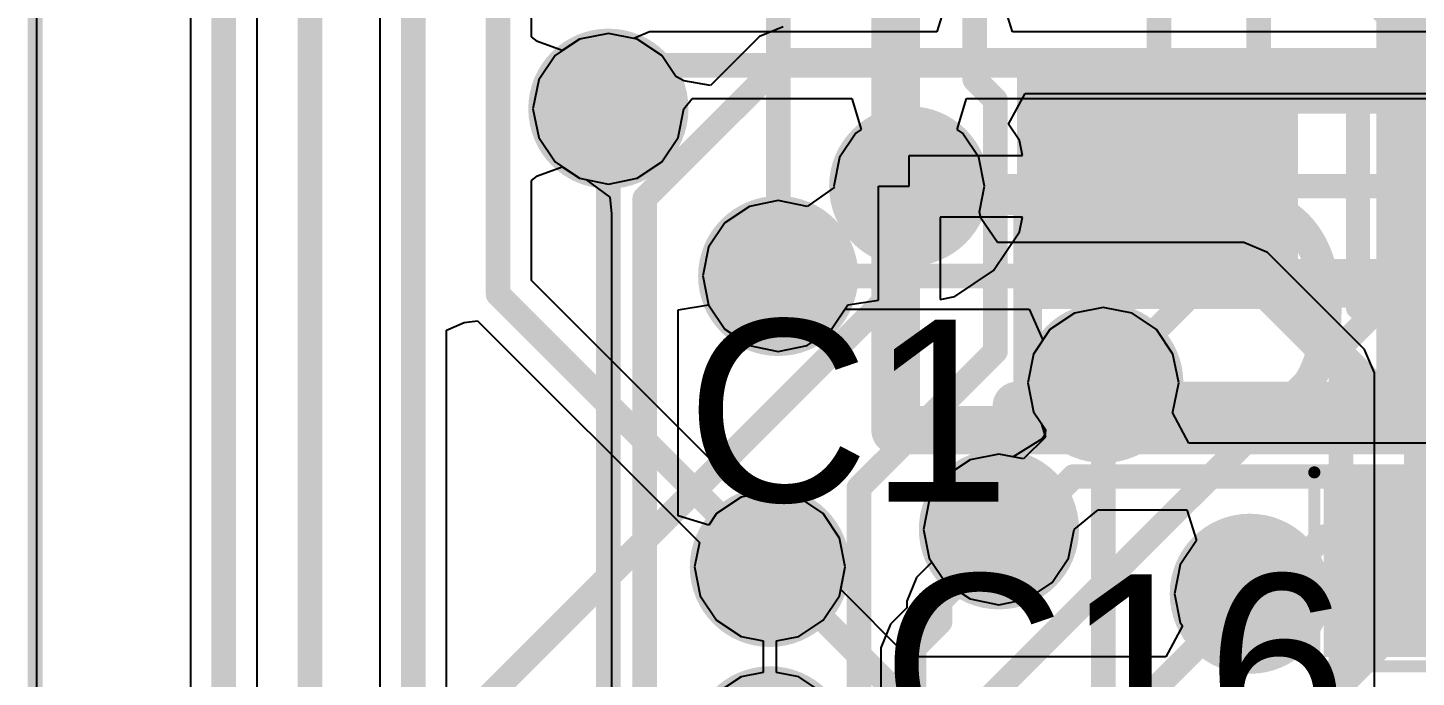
# Model space of a CAD drawing. Header units: millimetres. Extents: x 3.1 to 4.26, y 1.5 to 2.82.
# Drawn here: x 3.3384 to 3.5638, y 2.0207 to 2.1261 of the extents above; entities that cross this region are included whole.
import ezdxf

# ---------------------------------------------------------------- set-up
doc = ezdxf.new("R2010")
doc.units = ezdxf.units.MM
doc.header["$MEASUREMENT"] = 0
for name, color, linetype in [('BottomLayer', 5, 'Continuous'), ('BottomOverlay', 54, 'Continuous'), ('BottomPaste', 16, 'Continuous'), ('BottomSolder', 6, 'Continuous'), ('Mechanical10', 56, 'Continuous'), ('Mechanical13', 56, 'Continuous'), ('Mechanical15', 56, 'Continuous'), ('Mechanical18', 56, 'Continuous'), ('Mechanical2', 216, 'Continuous'), ('Mechanical3', 76, 'Continuous'), ('Mechanical4', 56, 'Continuous'), ('Mechanical5', 56, 'Continuous'), ('Mechanical6', 56, 'Continuous'), ('Mechanical7', 56, 'Continuous'), ('Mechanical8', 56, 'Continuous'), ('Mechanical9', 56, 'Continuous'), ('MidLayer1', 16, 'Continuous'), ('MidLayer2', 76, 'Continuous'), ('TopLayer', 1, 'Continuous'), ('TopOverlay', 2, 'Continuous'), ('TopPaste', 8, 'Continuous'), ('TopSolder', 216, 'Continuous'), ('ViaHoleLayer', 16, 'Continuous')]:
    doc.layers.add(name, color=color, linetype=linetype)
doc.styles.add('Arial', font='arial.ttf', dxfattribs={"height": 0.2})

# ---------------------------------------------------------------- blocks, each defined once
blk = doc.blocks.new('FP_9HT12_MFG_B_10')
at = {"layer": 'BottomLayer'}
for points in [[(-0.031496, 0.01968505), (-0.011811, 0.01968505), (-0.011811, -0.01968505), (-0.031496, -0.01968505)], [(0.011811, 0.01968505), (0.031496, 0.01968505), (0.031496, -0.01968505), (0.011811, -0.01968505)]]:
    blk.add_hatch(color=5, dxfattribs=at).paths.add_polyline_path(points)
at = {"layer": 'BottomPaste'}
for points in [[(-0.031496, 0.01968505), (-0.011811, 0.01968505), (-0.011811, -0.01968505), (-0.031496, -0.01968505)], [(0.011811, 0.01968505), (0.031496, 0.01968505), (0.031496, -0.01968505), (0.011811, -0.01968505)]]:
    blk.add_hatch(color=16, dxfattribs=at).paths.add_polyline_path(points)
at = {"layer": 'BottomSolder'}
for points in [[(-0.031496, 0.01968505), (-0.011811, 0.01968505), (-0.011811, -0.01968505), (-0.031496, -0.01968505)], [(0.011811, 0.01968505), (0.031496, 0.01968505), (0.031496, -0.01968505), (0.011811, -0.01968505)]]:
    blk.add_hatch(color=6, dxfattribs=at).paths.add_polyline_path(points)
at = {"layer": 'BottomOverlay', "const_width": 0.007874}
for points in [[(-0.0314961, 0.0324803), (0.0314961, 0.0324803)], [(-0.0314961, -0.0344488), (0.0314961, -0.0344488)]]:
    blk.add_lwpolyline(points, dxfattribs=at)
at = {"layer": 'BottomOverlay', "const_width": 0.003937}
for points in [[(-0.0334646, 0.0324803, 1), (-0.0295276, 0.0324803, 1)], [(0.0295276, 0.0324803, 1), (0.0334646, 0.0324803, 1)], [(-0.0334646, -0.0344488, 1), (-0.0295276, -0.0344488, 1)], [(0.0295276, -0.0344488, 1), (0.0334646, -0.0344488, 1)]]:
    blk.add_lwpolyline(points, format="xyb", close=True, dxfattribs=at)
at = {"layer": 'Mechanical3', "const_width": 0.007874}
for points in [[(-0.0334646, 0.0216535), (-0.0334646, -0.0216535)], [(-0.0334646, 0.0216535), (0.0334646, 0.0216535)], [(0.0334646, 0.0216535), (0.0334646, -0.0216535)], [(-0.0334646, -0.0216535), (0.0334646, -0.0216535)]]:
    blk.add_lwpolyline(points, dxfattribs=at)
at = {"layer": 'Mechanical3', "const_width": 0.003937}
for points in [[(-0.0354331, 0.0216535, 1), (-0.0314961, 0.0216535, 1)], [(-0.0354331, 0.0216535, 1), (-0.0314961, 0.0216535, 1)], [(0.0314961, 0.0216535, 1), (0.0354331, 0.0216535, 1)], [(0.0314961, 0.0216535, 1), (0.0354331, 0.0216535, 1)], [(-0.0354331, -0.0216535, 1), (-0.0314961, -0.0216535, 1)], [(-0.0354331, -0.0216535, 1), (-0.0314961, -0.0216535, 1)], [(0.0314961, -0.0216535, 1), (0.0354331, -0.0216535, 1)], [(0.0314961, -0.0216535, 1), (0.0354331, -0.0216535, 1)]]:
    blk.add_lwpolyline(points, format="xyb", close=True, dxfattribs=at)
at = {"layer": 'Mechanical5', "const_width": 0.007874}
for points in [[(-0.0374016, 0.0255906), (-0.0374016, -0.0255906)], [(-0.0374016, 0.0255906), (0.0374016, 0.0255906)], [(0.0374016, 0.0255906), (0.0374016, -0.0255906)], [(-0.0374016, -0.0255906), (0.0374016, -0.0255906)]]:
    blk.add_lwpolyline(points, dxfattribs=at)
at = {"layer": 'Mechanical5', "const_width": 0.003937}
for points in [[(-0.0393701, 0.0255906, 1), (-0.0354331, 0.0255906, 1)], [(-0.0393701, 0.0255906, 1), (-0.0354331, 0.0255906, 1)], [(0.0354331, 0.0255906, 1), (0.0393701, 0.0255906, 1)], [(0.0354331, 0.0255906, 1), (0.0393701, 0.0255906, 1)], [(-0.0393701, -0.0255906, 1), (-0.0354331, -0.0255906, 1)], [(-0.0393701, -0.0255906, 1), (-0.0354331, -0.0255906, 1)], [(0.0354331, -0.0255906, 1), (0.0393701, -0.0255906, 1)], [(0.0354331, -0.0255906, 1), (0.0393701, -0.0255906, 1)]]:
    blk.add_lwpolyline(points, format="xyb", close=True, dxfattribs=at)
at = {"layer": 'Mechanical7', "const_width": 0.007874}
for points in [[(-0.0374016, 0.0255906), (-0.0374016, -0.0255906)], [(-0.0374016, 0.0255906), (0.0374016, 0.0255906)], [(0.0374016, 0.0255906), (0.0374016, -0.0255906)], [(-0.0374016, -0.0255906), (0.0374016, -0.0255906)]]:
    blk.add_lwpolyline(points, dxfattribs=at)
at = {"layer": 'Mechanical7', "const_width": 0.003937}
for points in [[(-0.0393701, 0.0255906, 1), (-0.0354331, 0.0255906, 1)], [(-0.0393701, 0.0255906, 1), (-0.0354331, 0.0255906, 1)], [(0.0354331, 0.0255906, 1), (0.0393701, 0.0255906, 1)], [(0.0354331, 0.0255906, 1), (0.0393701, 0.0255906, 1)], [(-0.0393701, -0.0255906, 1), (-0.0354331, -0.0255906, 1)], [(-0.0393701, -0.0255906, 1), (-0.0354331, -0.0255906, 1)], [(0.0354331, -0.0255906, 1), (0.0393701, -0.0255906, 1)], [(0.0354331, -0.0255906, 1), (0.0393701, -0.0255906, 1)]]:
    blk.add_lwpolyline(points, format="xyb", close=True, dxfattribs=at)
at = {"layer": 'Mechanical9', "const_width": 0.003937}
for points in [[(0, 0.019685), (0, -0.019685)], [(-0.019685, 0), (0.019685, 0)]]:
    blk.add_lwpolyline(points, dxfattribs=at)
at = {"layer": 'Mechanical9', "const_width": 0.0019685}
for points in [[(-0.0009842, 0.019685, 1), (0.0009842, 0.019685, 1)], [(-0.0206692, 0, 1), (-0.0187008, 0, 1)], [(0.0187008, 0, 1), (0.0206692, 0, 1)], [(-0.0009842, -0.019685, 1), (0.0009842, -0.019685, 1)]]:
    blk.add_lwpolyline(points, format="xyb", close=True, dxfattribs=at)
at = {"layer": 'Mechanical7', "text_generation_flag": 2}
blk.add_text('Y1', height=0.0393701, rotation=180, dxfattribs=at).set_placement((-5e-07, 5e-07))
blk = doc.blocks.new('CAPC1005X60X30LL05T10_16')
at = {"layer": 'TopLayer'}
for points in [[(-0.0259842, -0.0102362), (-0.0259842, 0.0102362), (-0.003937, 0.0102362), (-0.003937, -0.0102362)], [(0.0039371, -0.0102362), (0.0039371, 0.0102362), (0.0259843, 0.0102362), (0.0259843, -0.0102362)]]:
    blk.add_hatch(color=1, dxfattribs=at).paths.add_polyline_path(points)
at = {"layer": 'TopPaste'}
for points in [[(-0.0259842, -0.0102362), (-0.0259842, 0.0102362), (-0.003937, 0.0102362), (-0.003937, -0.0102362)], [(0.0039371, -0.0102362), (0.0039371, 0.0102362), (0.0259843, 0.0102362), (0.0259843, -0.0102362)]]:
    blk.add_hatch(color=8, dxfattribs=at).paths.add_polyline_path(points)
at = {"layer": 'TopSolder'}
for points in [[(-0.0299842, -0.0142362), (-0.0299842, 0.0142362), (6.3e-05, 0.0142362), (6.3e-05, -0.0142362)], [(-6.29e-05, -0.0142362), (-6.29e-05, 0.0142362), (0.0299843, 0.0142362), (0.0299843, -0.0142362)]]:
    blk.add_hatch(color=216, dxfattribs=at).paths.add_polyline_path(points)
at = {"layer": 'Mechanical13', "const_width": 0.003937}
for points in [[(-0.0206693, -0.0108268), (-0.0206693, 0.0108268)], [(-0.0206693, 0.0108268), (0.0206693, 0.0108268)], [(0.0206693, -0.0108268), (0.0206693, 0.0108268)], [(-0.0206693, -0.0108268), (0.0206693, -0.0108268)]]:
    blk.add_lwpolyline(points, dxfattribs=at)
at = {"layer": 'Mechanical13', "const_width": 0.0019685}
for points in [[(-0.0216535, 0.0108268, 1), (-0.0196851, 0.0108268, 1)], [(-0.0216535, 0.0108268, 1), (-0.0196851, 0.0108268, 1)], [(0.0196851, 0.0108268, 1), (0.0216535, 0.0108268, 1)], [(0.0196851, 0.0108268, 1), (0.0216535, 0.0108268, 1)], [(-0.0216535, -0.0108268, 1), (-0.0196851, -0.0108268, 1)], [(-0.0216535, -0.0108268, 1), (-0.0196851, -0.0108268, 1)], [(0.0196851, -0.0108268, 1), (0.0216535, -0.0108268, 1)], [(0.0196851, -0.0108268, 1), (0.0216535, -0.0108268, 1)]]:
    blk.add_lwpolyline(points, format="xyb", close=True, dxfattribs=at)
at = {"layer": 'Mechanical15'}
for points, const_width in [([(-0.031496, -0.0157481), (-0.031496, 0.015748)], 0.0019685), ([(-0.031496, 0.015748), (0.0314961, 0.015748)], 0.0019685), ([(0.0314961, -0.0157481), (0.0314961, 0.015748)], 0.0019685), ([(0, -0.0108268), (0, 0.0108268)], 0.003937), ([(-0.0108267, 0), (0.0108268, 0)], 0.003937), ([(-0.031496, -0.0157481), (0.0314961, -0.0157481)], 0.0019685)]:
    blk.add_lwpolyline(points, dxfattribs=dict(at, const_width=const_width))
for points, const_width in [([(-0.0319881, 0.015748, 1), (-0.0310039, 0.015748, 1)], 0.0009842), ([(-0.0319881, 0.015748, 1), (-0.0310039, 0.015748, 1)], 0.0009842), ([(0.031004, 0.015748, 1), (0.0319882, 0.015748, 1)], 0.0009842), ([(0.031004, 0.015748, 1), (0.0319882, 0.015748, 1)], 0.0009842), ([(-0.0009842, 0.0108268, 1), (0.0009842, 0.0108268, 1)], 0.0019685), ([(-0.0118109, 0, 1), (-0.0098425, 0, 1)], 0.0019685), ([(0.0098426, 0, 1), (0.011811, 0, 1)], 0.0019685), ([(-0.0009842, -0.0108268, 1), (0.0009842, -0.0108268, 1)], 0.0019685), ([(-0.0319881, -0.0157481, 1), (-0.0310039, -0.0157481, 1)], 0.0009842), ([(-0.0319881, -0.0157481, 1), (-0.0310039, -0.0157481, 1)], 0.0009842), ([(0.031004, -0.0157481, 1), (0.0319882, -0.0157481, 1)], 0.0009842), ([(0.031004, -0.0157481, 1), (0.0319882, -0.0157481, 1)], 0.0009842)]:
    blk.add_lwpolyline(points, format="xyb", close=True, dxfattribs=dict(at, const_width=const_width))
blk = doc.blocks.new('FP_CL10_IPC_A_31')
at = {"layer": 'TopLayer'}
for points in [[(-0.05535685, 0.01992385), (-0.00976075, 0.01992385), (-0.00976075, -0.01992385), (-0.05535685, -0.01992385)], [(0.00976075, 0.01992385), (0.05535685, 0.01992385), (0.05535685, -0.01992385), (0.00976075, -0.01992385)]]:
    blk.add_hatch(color=1, dxfattribs=at).paths.add_polyline_path(points)
at = {"layer": 'TopPaste'}
for points in [[(-0.05535685, 0.01992385), (-0.00976075, 0.01992385), (-0.00976075, -0.01992385), (-0.05535685, -0.01992385)], [(0.00976075, 0.01992385), (0.05535685, 0.01992385), (0.05535685, -0.01992385), (0.00976075, -0.01992385)]]:
    blk.add_hatch(color=8, dxfattribs=at).paths.add_polyline_path(points)
at = {"layer": 'TopSolder'}
for points in [[(-0.05535685, 0.01992385), (-0.00976075, 0.01992385), (-0.00976075, -0.01992385), (-0.05535685, -0.01992385)], [(0.00976075, 0.01992385), (0.05535685, 0.01992385), (0.05535685, -0.01992385), (0.00976075, -0.01992385)]]:
    blk.add_hatch(color=216, dxfattribs=at).paths.add_polyline_path(points)
at = {"layer": 'Mechanical2', "const_width": 0.007874}
for points in [[(0.0314961, 0.015748), (-0.0314961, 0.015748)], [(-0.0314961, 0.015748), (-0.0314961, -0.015748)], [(0.0314961, 0.015748), (0.0314961, -0.015748)], [(0.0314961, -0.015748), (-0.0314961, -0.015748)]]:
    blk.add_lwpolyline(points, dxfattribs=at)
at = {"layer": 'Mechanical2', "const_width": 0.003937}
for points in [[(-0.0334646, 0.015748, 1), (-0.0295276, 0.015748, 1)], [(-0.0334646, 0.015748, 1), (-0.0295276, 0.015748, 1)], [(0.0295276, 0.015748, 1), (0.0334646, 0.015748, 1)], [(0.0295276, 0.015748, 1), (0.0334646, 0.015748, 1)], [(-0.0334646, -0.015748, 1), (-0.0295276, -0.015748, 1)], [(-0.0334646, -0.015748, 1), (-0.0295276, -0.015748, 1)], [(0.0295276, -0.015748, 1), (0.0334646, -0.015748, 1)], [(0.0295276, -0.015748, 1), (0.0334646, -0.015748, 1)]]:
    blk.add_lwpolyline(points, format="xyb", close=True, dxfattribs=at)
at = {"layer": 'Mechanical4', "const_width": 0.007874}
for points in [[(0.075042, 0.0396089), (-0.075042, 0.0396089)], [(-0.075042, 0.0396089), (-0.075042, -0.0396089)], [(0.075042, 0.0396089), (0.075042, -0.0396089)], [(0.075042, -0.0396089), (-0.075042, -0.0396089)]]:
    blk.add_lwpolyline(points, dxfattribs=at)
at = {"layer": 'Mechanical4', "const_width": 0.003937}
for points in [[(-0.0770105, 0.0396089, 1), (-0.0730735, 0.0396089, 1)], [(-0.0770105, 0.0396089, 1), (-0.0730735, 0.0396089, 1)], [(0.0730735, 0.0396089, 1), (0.0770105, 0.0396089, 1)], [(0.0730735, 0.0396089, 1), (0.0770105, 0.0396089, 1)], [(-0.0770105, -0.0396089, 1), (-0.0730735, -0.0396089, 1)], [(-0.0770105, -0.0396089, 1), (-0.0730735, -0.0396089, 1)], [(0.0730735, -0.0396089, 1), (0.0770105, -0.0396089, 1)], [(0.0730735, -0.0396089, 1), (0.0770105, -0.0396089, 1)]]:
    blk.add_lwpolyline(points, format="xyb", close=True, dxfattribs=at)
at = {"layer": 'Mechanical6', "const_width": 0.007874}
for points in [[(0.075042, 0.0396089), (-0.075042, 0.0396089)], [(-0.075042, 0.0396089), (-0.075042, -0.0396089)], [(0.075042, 0.0396089), (0.075042, -0.0396089)], [(0.075042, -0.0396089), (-0.075042, -0.0396089)]]:
    blk.add_lwpolyline(points, dxfattribs=at)
at = {"layer": 'Mechanical6', "const_width": 0.003937}
for points in [[(-0.0770105, 0.0396089, 1), (-0.0730735, 0.0396089, 1)], [(-0.0770105, 0.0396089, 1), (-0.0730735, 0.0396089, 1)], [(0.0730735, 0.0396089, 1), (0.0770105, 0.0396089, 1)], [(0.0730735, 0.0396089, 1), (0.0770105, 0.0396089, 1)], [(-0.0770105, -0.0396089, 1), (-0.0730735, -0.0396089, 1)], [(-0.0770105, -0.0396089, 1), (-0.0730735, -0.0396089, 1)], [(0.0730735, -0.0396089, 1), (0.0770105, -0.0396089, 1)], [(0.0730735, -0.0396089, 1), (0.0770105, -0.0396089, 1)]]:
    blk.add_lwpolyline(points, format="xyb", close=True, dxfattribs=at)
at = {"layer": 'Mechanical8', "const_width": 0.003937}
for points in [[(0, 0.019685), (0, -0.019685)], [(0.019685, 0), (-0.019685, 0)]]:
    blk.add_lwpolyline(points, dxfattribs=at)
at = {"layer": 'Mechanical8', "const_width": 0.0019685}
for points in [[(-0.0009842, 0.019685, 1), (0.0009842, 0.019685, 1)], [(-0.0206692, 0, 1), (-0.0187008, 0, 1)], [(0.0187008, 0, 1), (0.0206692, 0, 1)], [(-0.0009842, -0.019685, 1), (0.0009842, -0.019685, 1)]]:
    blk.add_lwpolyline(points, format="xyb", close=True, dxfattribs=at)
at = {"layer": 'TopOverlay', "const_width": 0.007874}
for points in [[(0.0553569, 0.0356719), (-0.0553569, 0.0356719)], [(0.0553569, -0.0356719), (-0.0553569, -0.0356719)]]:
    blk.add_lwpolyline(points, dxfattribs=at)
at = {"layer": 'TopOverlay', "const_width": 0.003937}
for points in [[(-0.0573254, 0.0356719, 1), (-0.0533884, 0.0356719, 1)], [(0.0533884, 0.0356719, 1), (0.0573254, 0.0356719, 1)], [(-0.0573254, -0.0356719, 1), (-0.0533884, -0.0356719, 1)], [(0.0533884, -0.0356719, 1), (0.0573254, -0.0356719, 1)]]:
    blk.add_lwpolyline(points, format="xyb", close=True, dxfattribs=at)
at = {"layer": 'Mechanical6'}
blk.add_text('C1', height=0.0393701, dxfattribs=at).set_placement((-5e-07, 0.0004092))

msp = doc.modelspace()

# ---------------------------------------------------------------- hatches: boundary and pattern name
at = {"layer": 'BottomLayer'}
h = msp.add_hatch(color=5, dxfattribs=at)
edge = h.paths.add_edge_path()
edge.add_arc((3.4326772, 2.1129921), 0.009, 0, 360)
h = msp.add_hatch(color=5, dxfattribs=at)
edge = h.paths.add_edge_path()
edge.add_arc((3.4814961, 2.1003937), 0.009, 0, 360)
h = msp.add_hatch(color=5, dxfattribs=at)
edge = h.paths.add_edge_path()
edge.add_arc((3.4602362, 2.0858268), 0.009, 0, 360)
h = msp.add_hatch(color=5, dxfattribs=at)
edge = h.paths.add_edge_path()
edge.add_arc((3.5129921, 2.0684699), 0.009, 0, 360)
h = msp.add_hatch(color=5, dxfattribs=at)
edge = h.paths.add_edge_path()
edge.add_arc((3.496058, 2.0446846), 0.009, 0, 360)
h = msp.add_hatch(color=5, dxfattribs=at)
edge = h.paths.add_edge_path()
edge.add_arc((3.4588882, 2.0385827), 0.009, 0, 360)
h = msp.add_hatch(color=5, dxfattribs=at)
edge = h.paths.add_edge_path()
edge.add_arc((3.5367768, 2.034227), 0.009, 0, 360)
at = {"layer": 'BottomSolder'}
h = msp.add_hatch(color=6, dxfattribs=at)
edge = h.paths.add_edge_path()
edge.add_arc((3.4326772, 2.1129921), 0.013, 0, 360)
h = msp.add_hatch(color=6, dxfattribs=at)
edge = h.paths.add_edge_path()
edge.add_arc((3.4814961, 2.1003937), 0.013, 0, 360)
h = msp.add_hatch(color=6, dxfattribs=at)
edge = h.paths.add_edge_path()
edge.add_arc((3.4602362, 2.0858268), 0.013, 0, 360)
h = msp.add_hatch(color=6, dxfattribs=at)
edge = h.paths.add_edge_path()
edge.add_arc((3.5129921, 2.0684699), 0.013, 0, 360)
h = msp.add_hatch(color=6, dxfattribs=at)
edge = h.paths.add_edge_path()
edge.add_arc((3.496058, 2.0446846), 0.013, 0, 360)
h = msp.add_hatch(color=6, dxfattribs=at)
edge = h.paths.add_edge_path()
edge.add_arc((3.4588882, 2.0385827), 0.013, 0, 360)
h = msp.add_hatch(color=6, dxfattribs=at)
edge = h.paths.add_edge_path()
edge.add_arc((3.5367768, 2.034227), 0.013, 0, 360)
h = msp.add_hatch(color=6, dxfattribs=at)
edge = h.paths.add_edge_path()
edge.add_arc((3.4588882, 2.0094488), 0.013, 0, 360)
at = {"layer": 'MidLayer1'}
h = msp.add_hatch(color=16, dxfattribs=at)
edge = h.paths.add_edge_path()
edge.add_arc((3.4326772, 2.1129921), 0.009, 0, 360)
h = msp.add_hatch(color=16, dxfattribs=at)
edge = h.paths.add_edge_path()
edge.add_arc((3.4814961, 2.1003937), 0.009, 0, 360)
h = msp.add_hatch(color=16, dxfattribs=at)
edge = h.paths.add_edge_path()
edge.add_arc((3.4602362, 2.0858268), 0.009, 0, 360)
h = msp.add_hatch(color=16, dxfattribs=at)
edge = h.paths.add_edge_path()
edge.add_arc((3.5129921, 2.0684699), 0.009, 0, 360)
h = msp.add_hatch(color=16, dxfattribs=at)
edge = h.paths.add_edge_path()
edge.add_arc((3.496058, 2.0446846), 0.009, 0, 360)
h = msp.add_hatch(color=16, dxfattribs=at)
edge = h.paths.add_edge_path()
edge.add_arc((3.4588882, 2.0385827), 0.009, 0, 360)
h = msp.add_hatch(color=16, dxfattribs=at)
edge = h.paths.add_edge_path()
edge.add_arc((3.5367768, 2.034227), 0.009, 0, 360)
at = {"layer": 'MidLayer2'}
h = msp.add_hatch(color=76, dxfattribs=at)
edge = h.paths.add_edge_path()
edge.add_arc((3.4326772, 2.1129921), 0.009, 0, 360)
h = msp.add_hatch(color=76, dxfattribs=at)
edge = h.paths.add_edge_path()
edge.add_arc((3.4814961, 2.1003937), 0.009, 0, 360)
h = msp.add_hatch(color=76, dxfattribs=at)
edge = h.paths.add_edge_path()
edge.add_arc((3.4602362, 2.0858268), 0.009, 0, 360)
h = msp.add_hatch(color=76, dxfattribs=at)
edge = h.paths.add_edge_path()
edge.add_arc((3.5129921, 2.0684699), 0.009, 0, 360)
h = msp.add_hatch(color=76, dxfattribs=at)
edge = h.paths.add_edge_path()
edge.add_arc((3.496058, 2.0446846), 0.009, 0, 360)
h = msp.add_hatch(color=76, dxfattribs=at)
edge = h.paths.add_edge_path()
edge.add_arc((3.4588882, 2.0385827), 0.009, 0, 360)
h = msp.add_hatch(color=76, dxfattribs=at)
edge = h.paths.add_edge_path()
edge.add_arc((3.5367768, 2.034227), 0.009, 0, 360)
at = {"layer": 'TopLayer'}
h = msp.add_hatch(color=1, dxfattribs=at)
edge = h.paths.add_edge_path()
edge.add_arc((3.4326772, 2.1129921), 0.009, 0, 360)
h = msp.add_hatch(color=1, dxfattribs=at)
edge = h.paths.add_edge_path()
edge.add_arc((3.4814961, 2.1003937), 0.009, 0, 360)
h = msp.add_hatch(color=1, dxfattribs=at)
edge = h.paths.add_edge_path()
edge.add_arc((3.4602362, 2.0858268), 0.009, 0, 360)
h = msp.add_hatch(color=1, dxfattribs=at)
edge = h.paths.add_edge_path()
edge.add_arc((3.5129921, 2.0684699), 0.009, 0, 360)
h = msp.add_hatch(color=1, dxfattribs=at)
edge = h.paths.add_edge_path()
edge.add_arc((3.496058, 2.0446846), 0.009, 0, 360)
h = msp.add_hatch(color=1, dxfattribs=at)
edge = h.paths.add_edge_path()
edge.add_arc((3.4588882, 2.0385827), 0.009, 0, 360)
h = msp.add_hatch(color=1, dxfattribs=at)
edge = h.paths.add_edge_path()
edge.add_arc((3.5367768, 2.034227), 0.009, 0, 360)
at = {"layer": 'TopSolder'}
h = msp.add_hatch(color=216, dxfattribs=at)
edge = h.paths.add_edge_path()
edge.add_arc((3.4326772, 2.1129921), 0.013, 0, 360)
h = msp.add_hatch(color=216, dxfattribs=at)
edge = h.paths.add_edge_path()
edge.add_arc((3.4814961, 2.1003937), 0.013, 0, 360)
h = msp.add_hatch(color=216, dxfattribs=at)
edge = h.paths.add_edge_path()
edge.add_arc((3.4602362, 2.0858268), 0.013, 0, 360)
h = msp.add_hatch(color=216, dxfattribs=at)
edge = h.paths.add_edge_path()
edge.add_arc((3.5129921, 2.0684699), 0.013, 0, 360)
h = msp.add_hatch(color=216, dxfattribs=at)
edge = h.paths.add_edge_path()
edge.add_arc((3.496058, 2.0446846), 0.013, 0, 360)
h = msp.add_hatch(color=216, dxfattribs=at)
edge = h.paths.add_edge_path()
edge.add_arc((3.4588882, 2.0385827), 0.013, 0, 360)
h = msp.add_hatch(color=216, dxfattribs=at)
edge = h.paths.add_edge_path()
edge.add_arc((3.5367768, 2.034227), 0.013, 0, 360)
h = msp.add_hatch(color=216, dxfattribs=at)
edge = h.paths.add_edge_path()
edge.add_arc((3.4588882, 2.0094488), 0.013, 0, 360)
at = {"layer": 'ViaHoleLayer'}
h = msp.add_hatch(color=16, dxfattribs=at)
edge = h.paths.add_edge_path()
edge.add_arc((3.4326772, 2.1129921), 0.004, 0, 360)
h = msp.add_hatch(color=16, dxfattribs=at)
edge = h.paths.add_edge_path()
edge.add_arc((3.4814961, 2.1003937), 0.004, 0, 360)
h = msp.add_hatch(color=16, dxfattribs=at)
edge = h.paths.add_edge_path()
edge.add_arc((3.4602362, 2.0858268), 0.004, 0, 360)
h = msp.add_hatch(color=16, dxfattribs=at)
edge = h.paths.add_edge_path()
edge.add_arc((3.5129921, 2.0684699), 0.004, 0, 360)
h = msp.add_hatch(color=16, dxfattribs=at)
edge = h.paths.add_edge_path()
edge.add_arc((3.496058, 2.0446846), 0.004, 0, 360)
h = msp.add_hatch(color=16, dxfattribs=at)
edge = h.paths.add_edge_path()
edge.add_arc((3.4588882, 2.0385827), 0.004, 0, 360)
h = msp.add_hatch(color=16, dxfattribs=at)
edge = h.paths.add_edge_path()
edge.add_arc((3.5367768, 2.034227), 0.004, 0, 360)

# ---------------------------------------------------------------- linework, layer by layer
at = {"layer": 'BottomLayer', "const_width": 0.004}
for points in [[(3.492126, 2.1177575), (3.492126, 2.1413386)], [(3.538189, 2.0936668), (3.538189, 2.1367874)], [(3.492126, 2.1177575), (3.4954961, 2.1143874)], [(3.4954961, 2.0735906), (3.4954961, 2.1143874)], [(3.4326772, 1.9700787), (3.4326772, 2.1129921)], [(3.4826772, 2.0055119), (3.578906, 2.1017407)], [(3.5129921, 2.0684699), (3.538189, 2.0936668)], [(3.4733543, 2.0514488), (3.4954961, 2.0735906)], [(3.4733543, 1.7673228), (3.4733543, 2.0514488)]]:
    msp.add_lwpolyline(points, dxfattribs=at)
at = {"layer": 'BottomLayer', "const_width": 0.002}
for points in [[(3.491126, 2.1177575, 1), (3.493126, 2.1177575, 1)], [(3.491126, 2.1177575, 1), (3.493126, 2.1177575, 1)], [(3.4944961, 2.1143874, 1), (3.4964961, 2.1143874, 1)], [(3.4944961, 2.1143874, 1), (3.4964961, 2.1143874, 1)], [(3.4316772, 2.1129921, 1), (3.4336772, 2.1129921, 1)], [(3.537189, 2.0936668, 1), (3.539189, 2.0936668, 1)], [(3.537189, 2.0936668, 1), (3.539189, 2.0936668, 1)], [(3.4944961, 2.0735906, 1), (3.4964961, 2.0735906, 1)], [(3.4944961, 2.0735906, 1), (3.4964961, 2.0735906, 1)], [(3.5119921, 2.0684699, 1), (3.5139921, 2.0684699, 1)], [(3.4723543, 2.0514488, 1), (3.4743543, 2.0514488, 1)], [(3.4723543, 2.0514488, 1), (3.4743543, 2.0514488, 1)]]:
    msp.add_lwpolyline(points, format="xyb", close=True, dxfattribs=at)
at = {"layer": 'Mechanical10', "const_width": 0.00197}
msp.add_lwpolyline([(3.3399068, 1.8110892), (3.3399068, 2.4567592)], dxfattribs=at)
at = {"layer": 'Mechanical18', "const_width": 0.002}
msp.add_lwpolyline([(3.33945, 1.81106), (3.33945, 2.45673)], dxfattribs=at)
at = {"layer": 'MidLayer1'}
for p, q in [((3.3399067, 1.8110891), (3.3399067, 2.4567591)), ((3.4326772, 2.1252272), (3.427995, 2.1242959)), ((3.4373594, 2.1242959), (3.4326772, 2.1252272)), ((3.4610236, 2.1262781), (3.4571967, 2.124693)), ((3.427995, 2.1242959), (3.4240257, 2.1216436)), ((3.4413287, 2.1216436), (3.4373594, 2.1242959)), ((3.4571966, 2.1246928), (3.4492613, 2.1167576)), ((3.4571967, 2.124693), (3.4571966, 2.1246928)), ((3.4240257, 2.1216436), (3.4213734, 2.1176743)), ((3.4436309, 2.1181983), (3.4413287, 2.1216436)), ((3.4449216, 2.117511), (3.4436309, 2.1181983)), ((3.4213734, 2.1176743), (3.4204421, 2.1129921)), ((3.4492613, 2.1167576), (3.4449216, 2.117511)), ((3.4976251, 2.1104541), (3.5002976, 2.1154541)), ((3.5002976, 2.1154541), (3.6492245, 2.1154541)), ((3.4204421, 2.1129921), (3.4213734, 2.1083099)), ((3.4993937, 2.1078071), (3.4976251, 2.1104541)), ((3.4213734, 2.1083099), (3.4240257, 2.1043406)), ((3.4998737, 2.1053937), (3.4993937, 2.1078071)), ((3.4814961, 2.1003937), (3.4814961, 2.1053937)), ((3.4814961, 2.1053937), (3.4998737, 2.1053937)), ((3.4240257, 2.1043406), (3.427995, 2.1016883)), ((3.427995, 2.1016883), (3.4290253, 2.1014834)), ((3.4290253, 2.1014834), (3.4328957, 2.0986279)), ((3.4764961, 2.081909), (3.4764961, 2.1003937)), ((3.4764961, 2.1003937), (3.4814961, 2.1003937)), ((3.4328957, 2.0986279), (3.4331707, 2.0959489)), ((3.4331707, 2.0959489), (3.4331707, 1.9406075)), ((3.4998737, 2.0953937), (3.4864961, 2.0953937)), ((3.4864961, 2.0953937), (3.4864961, 2.0820161)), ((3.4993937, 2.0929803), (3.4998737, 2.0953937)), ((3.4951943, 2.0866955), (3.4993937, 2.0929803)), ((3.4889095, 2.0824961), (3.4951943, 2.0866955)), ((3.4864961, 2.0820161), (3.4889095, 2.0824961)), ((3.4439947, 2.0803389), (3.4489324, 2.0811445)), ((3.4439947, 2.0468923), (3.4439947, 2.0803389)), ((3.4489324, 2.0811445), (3.4515847, 2.0771753)), ((3.4688877, 2.0771753), (3.47154, 2.0811445)), ((3.47154, 2.0811445), (3.4764961, 2.081909)), ((3.5129921, 2.080705), (3.5083099, 2.0797737)), ((3.5176743, 2.0797737), (3.5129921, 2.080705)), ((3.5083099, 2.0797737), (3.5043406, 2.0771214)), ((3.5216436, 2.0771214), (3.5176743, 2.0797737)), ((3.4515847, 2.0771753), (3.455554, 2.074523)), ((3.4649184, 2.074523), (3.4688877, 2.0771753)), ((3.5043406, 2.0771214), (3.5016883, 2.0731521)), ((3.5242959, 2.0731521), (3.5216436, 2.0771214)), ((3.455554, 2.074523), (3.4602362, 2.0735917)), ((3.4602362, 2.0735917), (3.4649184, 2.074523)), ((3.5016883, 2.0731521), (3.500757, 2.0684699)), ((3.5252272, 2.0684699), (3.5242959, 2.0731521)), ((3.500757, 2.0684699), (3.5016883, 2.0637877)), ((3.5242959, 2.0637877), (3.5252272, 2.0684699)), ((3.5016883, 2.0637877), (3.5029359, 2.0619207)), ((3.5029359, 2.0619207), (3.5036072, 2.0596284)), ((3.5242235, 2.0636793), (3.5242959, 2.0637877)), ((3.526896, 2.0586793), (3.5242235, 2.0636793)), ((3.5036072, 2.0596284), (3.5000215, 2.0561314)), ((3.6161, 2.0586793), (3.526896, 2.0586793)), ((3.4913758, 2.0559884), (3.4874065, 2.0533361)), ((3.496058, 2.0569197), (3.4913758, 2.0559884)), ((3.5000215, 2.0561314), (3.496058, 2.0569197)), ((3.4874065, 2.0533361), (3.4847542, 2.0493668)), ((3.4588882, 2.0508178), (3.454206, 2.0498865)), ((3.4635704, 2.0498865), (3.4588882, 2.0508178)), ((3.454206, 2.0498865), (3.4502367, 2.0472342)), ((3.4675397, 2.0472342), (3.4635704, 2.0498865)), ((3.4847542, 2.0493668), (3.4838229, 2.0446846)), ((3.4489947, 2.0453755), (3.4439947, 2.0468923)), ((3.4502367, 2.0472342), (3.4489947, 2.0453755)), ((3.470192, 2.0432649), (3.4675397, 2.0472342)), ((3.5082931, 2.0446845), (3.5121395, 2.0478553)), ((3.5121395, 2.0478553), (3.5265737, 2.0478553)), ((3.5265737, 2.0478553), (3.5281253, 2.0428784)), ((3.4838229, 2.0446846), (3.4847542, 2.0400024)), ((3.5073618, 2.0400024), (3.5082931, 2.0446845)), ((3.4711233, 2.0385827), (3.470192, 2.0432649)), ((3.5281253, 2.0428784), (3.525473, 2.0389092)), ((3.4847542, 2.0400024), (3.4874065, 2.0360331)), ((3.5047095, 2.0360331), (3.5073618, 2.0400024)), ((3.4703909, 2.0349006), (3.4711233, 2.0385827)), ((3.525473, 2.0389092), (3.5245417, 2.034227)), ((3.4812936, 2.0239979), (3.4703909, 2.0349006)), ((3.4874065, 2.0360331), (3.4913758, 2.0333808)), ((3.5007402, 2.0333808), (3.5047095, 2.0360331)), ((3.4913758, 2.0333808), (3.496058, 2.0324495)), ((3.496058, 2.0324495), (3.5007402, 2.0333808)), ((3.5245417, 2.034227), (3.525473, 2.0295448)), ((3.5258384, 2.0289979), (3.5231659, 2.0239979)), ((3.525473, 2.0295448), (3.5258384, 2.0289979)), ((3.5231659, 2.0239979), (3.4812936, 2.0239979))]:
    msp.add_line(p, q, dxfattribs=at)
at = {"layer": 'MidLayer1', "const_width": 0.004}
for points in [[(3.4385827, 2.0984252), (3.4610236, 2.1208661)], [(3.4610236, 2.1208661), (3.6503937, 2.1208661)], [(3.4385827, 1.9362205), (3.4385827, 2.0984252)], [(3.4995937, 2.0446846), (3.5081764, 2.0532673)], [(3.5081764, 2.0532673), (3.6183418, 2.0532673)], [(3.496058, 2.0446846), (3.4995937, 2.0446846)], [(3.5394833, 2.034227), (3.5487366, 2.0434803)], [(3.5487366, 2.0434803), (3.6550115, 2.0434803)], [(3.4588882, 2.0385827), (3.4590551, 2.0385827)], [(3.4590551, 2.0385827), (3.4790519, 2.0185859)], [(3.5508694, 2.0185859), (3.5687638, 2.0364803)], [(3.5367768, 2.034227), (3.5394833, 2.034227)]]:
    msp.add_lwpolyline(points, dxfattribs=at)
at = {"layer": 'MidLayer1', "const_width": 0.002}
for points in [[(3.4600236, 2.1208661, 1), (3.4620236, 2.1208661, 1)], [(3.4600236, 2.1208661, 1), (3.4620236, 2.1208661, 1)], [(3.4375827, 2.0984252, 1), (3.4395827, 2.0984252, 1)], [(3.4375827, 2.0984252, 1), (3.4395827, 2.0984252, 1)], [(3.5071764, 2.0532673, 1), (3.5091764, 2.0532673, 1)], [(3.5071764, 2.0532673, 1), (3.5091764, 2.0532673, 1)], [(3.495058, 2.0446846, 1), (3.497058, 2.0446846, 1)], [(3.4985937, 2.0446846, 1), (3.5005937, 2.0446846, 1)], [(3.4985937, 2.0446846, 1), (3.5005937, 2.0446846, 1)], [(3.5477366, 2.0434803, 1), (3.5497366, 2.0434803, 1)], [(3.5477366, 2.0434803, 1), (3.5497366, 2.0434803, 1)], [(3.4578882, 2.0385827, 1), (3.4598882, 2.0385827, 1)], [(3.4580551, 2.0385827, 1), (3.4600551, 2.0385827, 1)], [(3.4580551, 2.0385827, 1), (3.4600551, 2.0385827, 1)], [(3.5357768, 2.034227, 1), (3.5377768, 2.034227, 1)], [(3.5384833, 2.034227, 1), (3.5404833, 2.034227, 1)], [(3.5384833, 2.034227, 1), (3.5404833, 2.034227, 1)]]:
    msp.add_lwpolyline(points, format="xyb", close=True, dxfattribs=at)
at = {"layer": 'MidLayer2'}
for p, q in [((3.3399067, 1.8110891), (3.3399067, 2.4567591)), ((3.36484, 2.1646329), (3.36484, 1.9069128)), ((3.375664, 1.9601101), (3.375664, 2.1646329)), ((3.4201994, 2.1246427), (3.4201994, 2.1373488)), ((3.3955959, 2.1295122), (3.3955959, 1.9614939)), ((3.4868143, 2.1280521), (3.4859886, 2.1254514)), ((3.4982634, 2.1254514), (3.4974377, 2.1280521)), ((3.4326772, 2.1252272), (3.427995, 2.1242959)), ((3.4368066, 2.1244059), (3.4326772, 2.1252272)), ((3.4393308, 2.1254514), (3.4368066, 2.1244059)), ((3.4859886, 2.1254514), (3.4393308, 2.1254514)), ((3.6749371, 2.1254514), (3.4982634, 2.1254514)), ((3.4211707, 2.1238815), (3.4201994, 2.1246427)), ((3.4251994, 2.1224279), (3.4211707, 2.1238815)), ((3.427995, 2.1242959), (3.4251994, 2.1224279)), ((3.4449123, 2.112992), (3.4462544, 2.1146274)), ((3.4462544, 2.1146274), (3.472199, 2.1146274)), ((3.472199, 2.1146274), (3.4737158, 2.1096274)), ((3.4892764, 2.1096274), (3.4907932, 2.1146274)), ((3.4907932, 2.1146274), (3.6733432, 2.1146274)), ((3.443981, 2.1083099), (3.4449123, 2.112992)), ((3.4737158, 2.1096274), (3.4728446, 2.1090452)), ((3.4901476, 2.1090452), (3.4892764, 2.1096274)), ((3.4413287, 2.1043406), (3.443981, 2.1083099)), ((3.4728446, 2.1090452), (3.4701923, 2.1050759)), ((3.4927999, 2.1050759), (3.4901476, 2.1090452)), ((3.4701923, 2.1050759), (3.469261, 2.1003937)), ((3.4937312, 2.1003937), (3.4927999, 2.1050759)), ((3.4211707, 2.1021027), (3.4251994, 2.1035563)), ((3.4251994, 2.1035563), (3.427995, 2.1016883)), ((3.4373594, 2.1016883), (3.4413287, 2.1043406)), ((3.4201994, 2.1013415), (3.4211707, 2.1021027)), ((3.4201994, 2.0850922), (3.4201994, 2.1013415)), ((3.427995, 2.1016883), (3.4326772, 2.100757)), ((3.4326772, 2.100757), (3.4373594, 2.1016883)), ((3.4692957, 2.1002192), (3.4649183, 2.0971306)), ((3.469261, 2.1003937), (3.4692957, 2.1002192)), ((3.4929048, 2.0962389), (3.4937312, 2.1003937)), ((3.4602362, 2.0980619), (3.455554, 2.0971306)), ((3.4649183, 2.0971306), (3.4602362, 2.0980619)), ((3.455554, 2.0971306), (3.4515847, 2.0944783)), ((3.4931236, 2.095233), (3.4929048, 2.0962389)), ((3.4515847, 2.0944783), (3.4489324, 2.090509)), ((3.4958248, 2.0912388), (3.4931236, 2.095233)), ((3.5358266, 2.0912388), (3.4958248, 2.0912388)), ((3.5358268, 2.0912389), (3.5358266, 2.0912388)), ((3.5396537, 2.0896537), (3.5358268, 2.0912389)), ((3.4489324, 2.090509), (3.4480011, 2.0858268)), ((3.5554015, 2.0739058), (3.5396537, 2.0896537)), ((3.4552061, 2.0500854), (3.4201994, 2.0850922)), ((3.4480011, 2.0858268), (3.4489324, 2.0811446)), ((3.4489324, 2.0811446), (3.4515847, 2.0771753)), ((3.4688877, 2.0771753), (3.4710523, 2.0804148)), ((3.4710523, 2.0804148), (3.5009547, 2.0804148)), ((3.5009547, 2.0804148), (3.5032002, 2.0754148)), ((3.4064199, 2.0770312), (3.4092797, 2.078286)), ((3.4092797, 2.078286), (3.4114199, 2.0785641)), ((3.4114199, 2.0785641), (3.4474409, 2.0425432)), ((3.4064199, 1.9866907), (3.4064199, 2.0770312)), ((3.4515847, 2.0771753), (3.455554, 2.074523)), ((3.4649184, 2.074523), (3.4688877, 2.0771753)), ((3.5032002, 2.0754148), (3.5016883, 2.0731521)), ((3.455554, 2.074523), (3.4602362, 2.0735917)), ((3.4602362, 2.0735917), (3.4649184, 2.074523)), ((3.5016883, 2.0731521), (3.500757, 2.0684699)), ((3.5554017, 2.0739057), (3.5554015, 2.0739058)), ((3.5569868, 2.0700788), (3.5554017, 2.0739057)), ((3.5569868, 2.0134481), (3.5569868, 2.0700788)), ((3.500757, 2.0684699), (3.5016883, 2.0637877)), ((3.5016883, 2.0637877), (3.5036023, 2.0609234)), ((3.5035415, 2.0601301), (3.5030529, 2.0594078)), ((3.5036023, 2.0609234), (3.5035415, 2.0601301)), ((3.5030529, 2.0594078), (3.4983743, 2.056459)), ((3.4913758, 2.0559884), (3.4874065, 2.0533361)), ((3.496058, 2.0569197), (3.4913758, 2.0559884)), ((3.4983743, 2.056459), (3.496058, 2.0569197)), ((3.4874065, 2.0533361), (3.4847542, 2.0493668)), ((3.4588882, 2.0508178), (3.4552061, 2.0500854)), ((3.4635704, 2.0498865), (3.4588882, 2.0508178)), ((3.4675397, 2.0472342), (3.4635704, 2.0498865)), ((3.4847542, 2.0493668), (3.4838229, 2.0446846)), ((3.470192, 2.0432649), (3.4675397, 2.0472342)), ((3.4838229, 2.0446846), (3.4847542, 2.0400024)), ((3.4474409, 2.0425432), (3.4466531, 2.0385827)), ((3.4711233, 2.0385827), (3.470192, 2.0432649)), ((3.485193, 2.0393457), (3.4826884, 2.0368411)), ((3.4847542, 2.0400024), (3.485193, 2.0393457)), ((3.4466531, 2.0385827), (3.4475844, 2.0339005)), ((3.470192, 2.0339005), (3.4711233, 2.0385827)), ((3.4826884, 2.0368411), (3.4811032, 2.0330142)), ((3.4475844, 2.0339005), (3.4502367, 2.0299312)), ((3.4675397, 2.0299312), (3.470192, 2.0339005)), ((3.4811032, 2.0330142), (3.4811033, 2.033014)), ((3.4811033, 2.033014), (3.4811033, 2.0319152)), ((3.4811033, 2.0319152), (3.4784566, 2.0292686)), ((3.4502367, 2.0299312), (3.454206, 2.0272789)), ((3.4635704, 2.0272789), (3.4675397, 2.0299312)), ((3.4784566, 2.0292686), (3.4768714, 2.0254417)), ((3.454206, 2.0272789), (3.4577965, 2.0265647)), ((3.4577965, 2.0265647), (3.4577965, 2.0214668)), ((3.4599799, 2.0265647), (3.4635704, 2.0272789)), ((3.4599799, 2.0214668), (3.4599799, 2.0265647)), ((3.4768714, 2.0254417), (3.4768715, 2.0254415)), ((3.4768715, 2.0254415), (3.4768715, 1.8826773)), ((3.4577965, 2.0214668), (3.454206, 2.0207526)), ((3.4635704, 2.0207526), (3.4599799, 2.0214668)), ((3.454206, 2.0207526), (3.4502367, 2.0181003)), ((3.4675397, 2.0181003), (3.4635704, 2.0207526))]:
    msp.add_line(p, q, dxfattribs=at)
at = {"layer": 'MidLayer2', "const_width": 0.004}
for points in [[(3.370252, 1.9069126), (3.370252, 2.175449)], [(3.4147874, 2.0828504), (3.4147874, 2.1395906)], [(3.4010079, 1.9098235), (3.4010079, 2.1318758)], [(3.4326772, 2.1133858), (3.4393308, 2.1200394)], [(3.4393308, 2.1200394), (3.6951896, 2.1200394)], [(3.4326772, 2.1129921), (3.4326772, 2.1133858)], [(3.4602362, 2.0858268), (3.5358268, 2.0858268)], [(3.5358268, 2.0858268), (3.5515748, 2.0700788)], [(3.4147874, 2.0828504), (3.4588882, 2.0387496)], [(3.5515748, 2.0134479), (3.5515748, 2.0700788)], [(3.5129921, 1.8865575), (3.5129921, 2.0684699)], [(3.496058, 2.0425569), (3.496058, 2.0446846)], [(3.4865153, 2.0330142), (3.496058, 2.0425569)], [(3.4588882, 2.0385827), (3.4588882, 2.0387496)], [(3.4865153, 2.0296735), (3.4865153, 2.0330142)], [(3.5199921, 2.0174012), (3.5367768, 2.0341859)], [(3.5367768, 2.0341859), (3.5367768, 2.034227)], [(3.4822835, 2.0254417), (3.4865153, 2.0296735)], [(3.4822835, 1.8826771), (3.4822835, 2.0254417)]]:
    msp.add_lwpolyline(points, dxfattribs=at)
at = {"layer": 'MidLayer2', "const_width": 0.002}
for points in [[(3.4383308, 2.1200394, 1), (3.4403308, 2.1200394, 1)], [(3.4383308, 2.1200394, 1), (3.4403308, 2.1200394, 1)], [(3.4316772, 2.1133858, 1), (3.4336772, 2.1133858, 1)], [(3.4316772, 2.1133858, 1), (3.4336772, 2.1133858, 1)], [(3.4316772, 2.1129921, 1), (3.4336772, 2.1129921, 1)], [(3.4592362, 2.0858268, 1), (3.4612362, 2.0858268, 1)], [(3.5348268, 2.0858268, 1), (3.5368268, 2.0858268, 1)], [(3.5348268, 2.0858268, 1), (3.5368268, 2.0858268, 1)], [(3.4137874, 2.0828504, 1), (3.4157874, 2.0828504, 1)], [(3.4137874, 2.0828504, 1), (3.4157874, 2.0828504, 1)], [(3.5505748, 2.0700788, 1), (3.5525748, 2.0700788, 1)], [(3.5505748, 2.0700788, 1), (3.5525748, 2.0700788, 1)], [(3.5119921, 2.0684699, 1), (3.5139921, 2.0684699, 1)], [(3.495058, 2.0446846, 1), (3.497058, 2.0446846, 1)], [(3.495058, 2.0425569, 1), (3.497058, 2.0425569, 1)], [(3.495058, 2.0425569, 1), (3.497058, 2.0425569, 1)], [(3.4578882, 2.0387496, 1), (3.4598882, 2.0387496, 1)], [(3.4578882, 2.0387496, 1), (3.4598882, 2.0387496, 1)], [(3.4578882, 2.0385827, 1), (3.4598882, 2.0385827, 1)], [(3.4855153, 2.0330142, 1), (3.4875153, 2.0330142, 1)], [(3.4855153, 2.0330142, 1), (3.4875153, 2.0330142, 1)], [(3.5357768, 2.034227, 1), (3.5377768, 2.034227, 1)], [(3.5357768, 2.0341859, 1), (3.5377768, 2.0341859, 1)], [(3.5357768, 2.0341859, 1), (3.5377768, 2.0341859, 1)], [(3.4855153, 2.0296735, 1), (3.4875153, 2.0296735, 1)], [(3.4855153, 2.0296735, 1), (3.4875153, 2.0296735, 1)], [(3.4812835, 2.0254417, 1), (3.4832835, 2.0254417, 1)], [(3.4812835, 2.0254417, 1), (3.4832835, 2.0254417, 1)]]:
    msp.add_lwpolyline(points, format="xyb", close=True, dxfattribs=at)
at = {"layer": 'TopLayer', "const_width": 0.004}
for points in [[(3.384252, 1.9565873), (3.384252, 2.2054071)], [(3.5499637, 2.1373195), (3.5660913, 2.1211919)], [(3.4602362, 2.0858268), (3.4602362, 2.134211)], [(3.5220471, 2.1006691), (3.5220471, 2.1331304)], [(3.4814961, 2.1003937), (3.4814962, 2.1003938)], [(3.4814961, 2.0858268), (3.4814961, 2.1003937)], [(3.4814962, 2.1003938), (3.5217718, 2.1003938)], [(3.5217718, 2.1003938), (3.5220471, 2.1006691)], [(3.5217718, 2.1003938), (3.524646, 2.1003938)], [(3.524646, 2.1003938), (3.5637795, 2.0612603)], [(3.4003937, 2.0047244), (3.4814961, 2.0858268)], [(3.5637795, 2.038189), (3.5637795, 2.0612603)]]:
    msp.add_lwpolyline(points, dxfattribs=at)
at = {"layer": 'TopLayer', "const_width": 0.002}
for points in [[(3.4804961, 2.1003937, 1), (3.4824961, 2.1003937, 1)], [(3.4804961, 2.1003937, 1), (3.4824961, 2.1003937, 1)], [(3.4804962, 2.1003938, 1), (3.4824962, 2.1003938, 1)], [(3.4804962, 2.1003938, 1), (3.4824962, 2.1003938, 1)], [(3.5207718, 2.1003938, 1), (3.5227718, 2.1003938, 1)], [(3.5207718, 2.1003938, 1), (3.5227718, 2.1003938, 1)], [(3.5207718, 2.1003938, 1), (3.5227718, 2.1003938, 1)], [(3.5210471, 2.1006691, 1), (3.5230471, 2.1006691, 1)], [(3.5210471, 2.1006691, 1), (3.5230471, 2.1006691, 1)], [(3.523646, 2.1003938, 1), (3.525646, 2.1003938, 1)], [(3.523646, 2.1003938, 1), (3.525646, 2.1003938, 1)], [(3.4592362, 2.0858268, 1), (3.4612362, 2.0858268, 1)], [(3.4804961, 2.0858268, 1), (3.4824961, 2.0858268, 1)], [(3.4804961, 2.0858268, 1), (3.4824961, 2.0858268, 1)], [(3.5627795, 2.0612603, 1), (3.5647795, 2.0612603, 1)], [(3.5627795, 2.0612603, 1), (3.5647795, 2.0612603, 1)], [(3.5627795, 2.038189, 1), (3.5647795, 2.038189, 1)]]:
    msp.add_lwpolyline(points, format="xyb", close=True, dxfattribs=at)

# ---------------------------------------------------------------- block references
for name, p, rotation in [('FP_9HT12_MFG_B_10', (3.5937008, 2.0964567), 90), ('FP_CL10_IPC_A_31', (3.5543306, 2.1003938), 180)]:
    msp.add_blockref(name, p, dxfattribs=dict(rotation=rotation))
msp.add_blockref('CAPC1005X60X30LL05T10_16', (3.5787401, 2.038189))

# ---------------------------------------------------------------- texts
at = {"layer": 'TopOverlay', "style": 'Arial'}
for s, p in [('C1', (3.4452484, 2.0491904)), ('C16', (3.4770195, 2.0078518))]:
    msp.add_text(s, height=0.0295276, dxfattribs=at).set_placement(p)

doc.saveas('drawing.dxf')
